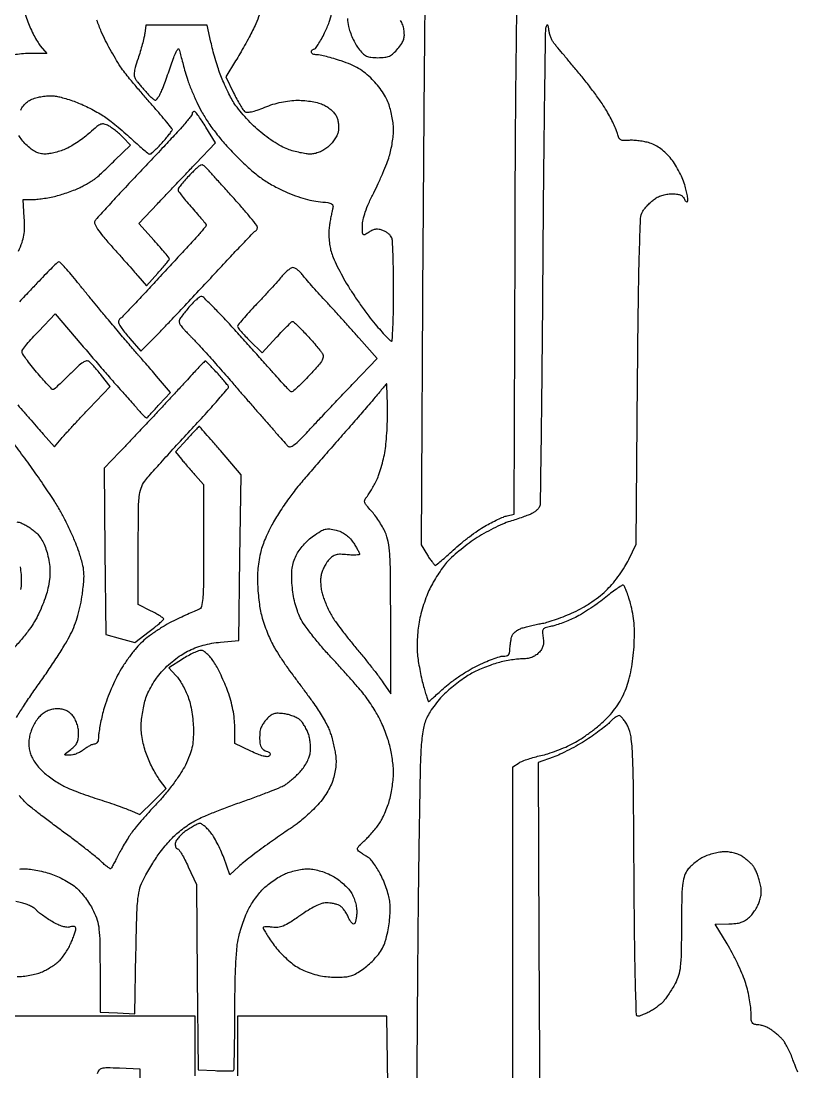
# Model space of a CAD drawing. Extents: x 4.4 to 43.5, y 2.7 to 80.
# Drawn here: x 19.51 to 42.69, y 31.5 to 62.85 of the extents above; entities that cross this region are included whole.
import ezdxf

# ---------------------------------------------------------------- set-up
doc = ezdxf.new("R2010")
doc.units = 0
doc.header["$MEASUREMENT"] = 0

msp = doc.modelspace()

# ---------------------------------------------------------------- linework, layer by layer
for points in [[(31.556373, 63.416009, 0.0005), (31.52588, 59.98232, 0.000416), (31.500163, 56.333636), (31.443574, 47.229172), (31.633487, 46.921886, 0.00995), (31.709541, 46.804133, 0.014958), (31.780903, 46.704865, 0.009743), (31.843338, 46.626491, 0.223258), (31.868643, 46.6146, 0.17505), (31.898533, 46.625395, 0.002536), (32.045363, 46.748629, 0.00662), (32.214552, 46.895992, 0.004276), (32.406711, 47.070869, -0.014479), (32.628187, 47.264315, -0.010321), (32.886686, 47.468418, -0.010433), (33.141494, 47.652971, -0.021816), (33.348618, 47.783506, -0.01015), (33.536065, 47.885527, -0.010083), (33.72791, 47.98009, -0.009978), (33.898842, 48.055982, -0.038277), (34.0092, 48.092721), (34.2207, 48.145569), (34.246816, 56.199634, -0.000804), (34.262933, 59.522763, -0.001628), (34.288335, 62.13779, -0.000491), (34.318478, 64.298084, -0.060224)], [(19.641188, 63.051525, 0.020942), (19.713735, 62.829747, 0.017027), (19.797082, 62.628175, 0.014459), (19.898328, 62.42125, 0.014701), (20.001579, 62.238107, 0.039208), (20.088796, 62.11623), (20.283448, 61.8849), (19.764974, 61.881689, 0.021332), (19.52568, 61.86999, 0.024178), (19.298159, 61.837961, 0.026072)], [(26.626536, 63.049842, -0.007621), (26.514633, 62.771291, -0.016994), (26.419182, 62.563834, -0.007531), (26.31653, 62.366788, -0.003883), (26.182471, 62.123188, -0.003858), (26.040668, 61.874703, -0.005828), (25.913019, 61.660758), (25.620253, 61.182815), (25.853107, 60.707266, 0.0089), (25.949318, 60.519323, 0.011001), (26.045849, 60.347931, 0.009474), (26.132323, 60.20811, 0.076459), (26.182263, 60.151793, 0.187314), (26.252509, 60.128328, 0.040139), (26.382335, 60.145061, 0.031394), (26.557334, 60.193717, 0.014019), (26.781033, 60.278426, -0.022174), (27.028286, 60.367474, -0.02323), (27.278674, 60.432716, -0.023902), (27.526751, 60.472916, -0.027182), (27.76708, 60.486992, -0.023603), (27.979478, 60.477844, -0.021439), (28.197069, 60.448708, -0.022371), (28.394939, 60.404311, -0.04491), (28.544928, 60.348673, -0.043728), (28.66449, 60.278238, -0.03456), (28.780419, 60.182779, -0.035625), (28.876189, 60.078234, -0.069537), (28.933374, 59.98098, -0.046558), (28.96534, 59.877514, -0.030824), (28.983317, 59.75438, -0.031004), (28.985942, 59.631452, -0.051362), (28.971142, 59.528857, -0.062725), (28.931745, 59.427638, -0.02944), (28.857555, 59.308068, -0.028607), (28.763925, 59.190226, -0.035689), (28.663675, 59.092851, -0.03996), (28.542739, 59.006581, -0.038232), (28.407864, 58.939198, -0.039871), (28.27097, 58.895769, -0.056545), (28.144159, 58.881182, -0.038367), (28.012835, 58.891068, -0.015152), (27.834542, 58.923905, -0.014891), (27.643235, 58.971171, -0.018046), (27.467128, 59.027211, -0.040978), (27.271481, 59.116013, -0.018807), (27.031877, 59.26147, -0.01809), (26.783181, 59.438786, -0.019997), (26.556414, 59.628071, -0.01627), (26.348307, 59.829093, -0.013203), (26.13824, 60.057418, -0.013413), (25.955698, 60.278344, -0.03342), (25.837976, 60.451565, -0.014586), (25.742992, 60.625053, -0.007883), (25.63576, 60.843689, -0.007845), (25.533477, 61.06997, -0.012251), (25.453314, 61.268173, -0.012597), (25.381017, 61.476088, -0.006962), (25.302697, 61.733346, -0.006938), (25.230529, 61.996434, -0.01108), (25.177005, 62.2233), (25.069062, 62.7309), (24.152993, 62.7309), (23.236924, 62.7309), (23.203265, 62.47956, -0.024839), (23.179317, 62.350015, -0.007512), (23.13031, 62.156053, -0.007506), (23.068741, 61.939924, -0.008101), (23.002173, 61.731203, 0.010717), (22.919137, 61.466063, 0.046182), (22.887998, 61.303952, 0.081485), (22.895457, 61.189593, 0.104536), (22.939889, 61.094243, 0.0108), (22.994531, 61.0247, 0.003782), (23.075958, 60.927067, 0.003753), (23.167181, 60.820982, 0.00438), (23.255447, 60.72165, 0.012131), (23.340066, 60.632531, 0.01692), (23.420261, 60.557341, 0.013347), (23.489444, 60.499931, 0.168049), (23.521048, 60.489, 0.217503), (23.548559, 60.501562, 0.024055), (23.592391, 60.557341, 0.025829), (23.640191, 60.63253, 0.018094), (23.686412, 60.72165, 0.018016), (23.741203, 60.849021, 0.004557), (23.820849, 61.059918, 0.004643), (23.907472, 61.302713, 0.004676), (23.98936, 61.5465, -0.01175), (24.066278, 61.76519, -0.025838), (24.137459, 61.927464, -0.045786), (24.193082, 62.016871, -0.607382), (24.222817, 62.0118, -0.009926), (24.246194, 61.93357, -0.001206), (24.2937, 61.760644, -0.001431), (24.349071, 61.55485, -0.001179), (24.406996, 61.335, 0.023169), (24.486592, 61.079126, 0.011291), (24.610457, 60.760249, 0.011174), (24.754509, 60.433675, 0.01586), (24.898122, 60.1506, 0.023049), (25.09082, 59.834391, 0.017079), (25.331204, 59.502993, 0.016009), (25.611924, 59.165428, 0.013988), (25.926225, 58.830546, 0.012315), (26.28665, 58.484888, 0.022977), (26.597522, 58.226261, 0.025955), (26.903196, 58.018896, 0.022137), (27.24508, 57.832166, 0.016722), (27.547487, 57.69632, 0.019264), (27.844509, 57.58782, 0.020783), (28.123876, 57.510457, 0.031447), (28.372624, 57.468854, -0.007824), (28.665458, 57.433991, -0.087554), (28.776836, 57.398461, -0.249623), (28.816826, 57.339766, -0.101631), (28.807498, 57.240534, 0.020502), (28.783386, 57.14815, 0.006593), (28.755084, 57.009327, 0.006563), (28.727627, 56.85386, 0.007305), (28.705304, 56.70317, 0.032551), (28.69424, 56.539229, 0.019114), (28.701302, 56.342705, 0.01907), (28.72349, 56.14593, 0.030654), (28.758952, 55.980929, 0.034828), (28.824202, 55.797998, 0.010824), (28.946969, 55.533041, 0.010764), (29.09739, 55.242031, 0.011661), (29.256402, 54.965542, 0.010762), (29.438747, 54.679023, 0.007077), (29.660261, 54.356928, 0.007121), (29.884854, 54.049436, 0.013614), (30.0753, 53.810187, 0.006461), (30.241996, 53.617208, 0.009728), (30.392682, 53.453773, 0.005062), (30.523019, 53.320541, 0.17977), (30.56175, 53.302754, 0.421343), (30.587494, 53.325459, 0.001833), (30.606562, 53.732261, 0.006757), (30.620641, 54.206869, 0.004036), (30.6252, 54.771581, 0.0034), (30.621291, 55.346372, 0.004937), (30.609385, 55.85351, 0.002586), (30.59287, 56.282041, 0.080855), (30.571362, 56.385461, 0.08708), (30.535651, 56.445019, 0.040769), (30.471245, 56.508156, 0.038764), (30.391003, 56.565016, 0.043943), (30.306143, 56.606128, 0.047005), (30.195405, 56.636702, 0.074667), (30.097284, 56.639291, 0.072564), (30.000764, 56.612833, 0.041929), (29.894681, 56.555397, -0.017574), (29.764964, 56.476776, -0.328746), (29.720288, 56.482411, -0.197694), (29.697726, 56.53297, -0.007343), (29.6946, 56.745838, -0.05744), (29.715226, 56.924793, -0.025356), (29.781171, 57.153942, -0.021643), (29.886651, 57.42255, -0.013816), (30.031129, 57.725423, 0.009603), (30.169414, 58.009138, 0.007853), (30.306629, 58.317545, 0.007947), (30.423908, 58.605295, 0.020616), (30.496429, 58.81709, 0.018356), (30.545756, 59.008701, 0.01311), (30.587373, 59.226227, 0.013264), (30.616133, 59.435934, 0.027448), (30.6252, 59.600984, 0.029541), (30.615581, 59.763652, 0.015275), (30.585394, 59.965191, 0.015132), (30.541607, 60.171141, 0.022165), (30.489689, 60.348961, 0.038957), (30.410236, 60.533649, 0.0241), (30.290252, 60.737335, 0.023433), (30.14533, 60.937195, 0.027796), (29.989866, 61.110976, 0.027969), (29.788369, 61.291109, 0.034552), (29.581186, 61.434215, 0.032842), (29.347666, 61.552758, 0.021725), (29.0661, 61.658945, 0.008074), (28.839633, 61.729258, 0.009353), (28.621806, 61.788651, 0.008524), (28.436056, 61.832229, 0.053398), (28.339223, 61.8426, -0.048558), (28.275151, 61.848837, -0.068558), (28.220981, 61.867451, -0.088742), (28.184495, 61.894896, -0.189436), (28.1718, 61.9272, -0.091504), (28.17776, 61.959497, -0.095852), (28.194823, 61.986949, -0.099502), (28.220274, 62.005319, -0.107121), (28.250178, 62.0118, 0.239254), (28.291426, 62.032736, 0.013385), (28.375701, 62.154695, 0.01823), (28.470212, 62.311846, 0.012133), (28.567428, 62.49825, 0.024769), (28.704115, 62.815395, 0.052244), (28.771116, 63.074527, 0.032579)], [(19.504129, 60.189021, -0.046489), (19.583336, 60.322371, -0.063884), (19.67895, 60.423681, -0.061), (19.800597, 60.500775, -0.037999), (19.958399, 60.561447, -0.031774), (20.10315, 60.594969, -0.021662), (20.270906, 60.61532, -0.021884), (20.435095, 60.620846, -0.040476), (20.567919, 60.608723, -0.023622), (20.70698, 60.577748, -0.009459), (20.894149, 60.522846, -0.009336), (21.093999, 60.455971, -0.011637), (21.2769, 60.386111, -0.016406), (21.463484, 60.302577, -0.010453), (21.675049, 60.193868, -0.0105), (21.878294, 60.078425, -0.019155), (22.0383, 59.974538, -0.014219), (22.200213, 59.85333, -0.005869), (22.412684, 59.680535, -0.005801), (22.636365, 59.489781, -0.007427), (22.8376, 59.308759, 0.005855), (23.018427, 59.145064, 0.00882), (23.18015, 59.007078, 0.004396), (23.319284, 58.894581, 0.169377), (23.356506, 58.8816, 0.181031), (23.391297, 58.894624, 0.008257), (23.487343, 58.981077, 0.012883), (23.599021, 59.09049, 0.008791), (23.720456, 59.220244, 0.007118), (23.837684, 59.353774, 0.01046), (23.936529, 59.474685, 0.006121), (24.015566, 59.578189, 0.161358), (24.0264, 59.610886, 0.171098), (24.014093, 59.645799, 0.002021), (23.85865, 59.837287, 0.005819), (23.674221, 60.057341, 0.003735), (23.455337, 60.308593, -0.002924), (23.216571, 60.581772, -0.002599), (22.971382, 60.868634, -0.002609), (22.753466, 61.129031, -0.008021), (22.609748, 61.308378, -0.020497), (22.483446, 61.485846, -0.008621), (22.327741, 61.734037, -0.008512), (22.170174, 62.005423, -0.010968), (22.035228, 62.260214, -0.016888), (21.908062, 62.536496, -0.009898), (21.773743, 62.874953, -0.009893)], [(29.24682, 62.922076, 0.039628), (29.280181, 62.690296, 0.030561), (29.328297, 62.525, 0.020125), (29.402629, 62.34136, 0.020268), (29.489739, 62.167893, 0.036438), (29.576803, 62.034646, 0.030771), (29.70521, 61.886194, 0.087978), (29.815835, 61.80711, 0.084527), (29.949505, 61.769181, 0.026965), (30.156685, 61.758, 0.028176), (30.361231, 61.769536, 0.07838), (30.499554, 61.807686, 0.080608), (30.617206, 61.885852, 0.03101), (30.752976, 62.02827, 0.027738), (30.867289, 62.180515, 0.071096), (30.926664, 62.304495, 0.077658), (30.946108, 62.433436, 0.038118), (30.932553, 62.59932, 0.048242), (30.897802, 62.733099, 0.037575), (30.835727, 62.870015, 0.037791)], [(19.438886, 55.991056, 0.021671), (19.543477, 56.247636, 0.04299), (19.599444, 56.45989, 0.040965), (19.619772, 56.685142, 0.017928), (19.61145, 56.985106), (19.576881, 57.528), (19.876991, 57.529004, 0.026658), (20.021719, 57.537212, 0.01151), (20.213199, 57.562824, 0.011351), (20.416179, 57.599486, 0.014758), (20.6001, 57.642726, 0.013341), (20.783125, 57.696765, 0.009739), (20.98349, 57.766125, 0.009853), (21.170944, 57.839358, 0.021327), (21.311258, 57.904524, 0.007294), (21.430986, 57.968698, 0.006671), (21.552443, 58.038232, 0.006685), (21.659235, 58.103219, 0.021567), (21.727665, 58.150353, 0.023017), (21.802316, 58.212257, 0.003051), (21.953238, 58.351297, 0.003531), (22.130123, 58.518616, 0.002957), (22.31548, 58.698562), (22.775045, 59.150024), (22.550348, 59.384558, 0.018658), (22.449392, 59.482353, 0.014099), (22.331721, 59.582273, 0.014308), (22.215712, 59.66995, 0.031805), (22.121619, 59.728285, 0.063506), (21.994613, 59.776753, 0.150158), (21.894562, 59.770705, 0.083078), (21.779241, 59.704026, 0.011175), (21.566535, 59.520324, -0.0204), (21.406596, 59.387264, -0.014141), (21.215794, 59.249648, -0.014286), (21.024695, 59.1277, -0.028302), (20.865491, 59.044242, -0.025386), (20.710748, 58.983244, -0.019036), (20.535058, 58.931455, -0.019361), (20.365553, 58.895348, -0.041173), (20.23209, 58.883458, -0.053734), (20.081982, 58.898642, -0.064046), (19.947746, 58.945537, -0.054201), (19.813324, 59.032134, -0.026206), (19.66104, 59.16924, -0.028159), (19.538246, 59.306703, -0.041079), (19.447839, 59.44153, -0.047978)], [(19.4157, 51.399406, 0.000768), (19.602118, 51.183951, 0.000537), (19.812908, 50.941608, 0.000541), (20.015435, 50.709776, 0.001127), (20.173899, 50.5296), (20.509098, 50.150202), (20.712357, 50.391651, -0.009491), (20.828979, 50.524963, -0.001939), (21.040579, 50.755973, -0.002042), (21.288691, 51.022551, -0.001916), (21.544279, 51.292839), (22.172941, 51.952578), (21.918467, 52.273877, 0.006735), (21.812647, 52.403849, 0.00709), (21.705128, 52.528694, 0.006825), (21.609454, 52.633728, 0.031415), (21.549554, 52.690153, 0.22135), (21.468998, 52.711328, 0.098615), (21.364514, 52.670174, 0.045515), (21.215711, 52.554021, 0.009474), (20.978197, 52.322464, -0.005418), (20.799247, 52.145149, -0.008287), (20.639923, 51.995708, -0.003748), (20.502181, 51.872605, -0.182443), (20.468255, 51.8598, -0.201827), (20.435196, 51.873711, -0.003811), (20.302638, 52.011357, -0.008644), (20.149975, 52.177996, -0.005599), (19.978915, 52.375739, -0.008909), (19.811936, 52.58048, -0.012657), (19.671471, 52.768735, -0.008709), (19.562099, 52.929189, -0.15253), (19.544994, 52.989089, -0.156712), (19.565654, 53.048345, -0.008147), (19.691444, 53.209536, -0.012256), (19.851211, 53.39789, -0.008544), (20.040184, 53.602758), (20.532979, 54.119016), (21.32794, 53.184679, 0.001091), (21.657809, 52.798684, 0.001069), (21.991575, 52.411528, 0.001051), (22.285836, 52.073109, 0.00405), (22.470798, 51.864721, -0.001583), (22.619812, 51.698495, -0.001252), (22.779938, 51.517822, -0.001265), (22.927701, 51.349399, -0.003152), (23.034651, 51.2253, 0.014083), (23.119509, 51.131081, 0.024743), (23.195496, 51.058861, 0.023563), (23.25689, 51.010878, 0.425912), (23.278953, 51.015099, -0.038043), (23.301236, 51.044257, -0.001336), (23.396129, 51.150021, -0.002476), (23.509266, 51.274203, -0.001729), (23.638043, 51.413184), (23.968786, 51.76767), (23.55439, 52.257885, 0.001056), (23.389097, 52.452586, 0.00133), (23.235193, 52.632127, 0.001057), (23.105355, 52.782137, 0.010605), (23.049678, 52.843512, -0.011025), (22.995139, 52.903734, -0.001258), (22.875463, 53.042588, -0.00152), (22.733991, 53.208586, -0.001237), (22.583431, 53.387235, 0.000334), (22.420729, 53.581, 0.000256), (22.242584, 53.792648, 0.000258), (22.075614, 53.990607, 0.000612), (21.951004, 54.137823, -0.003321), (21.819551, 54.294842, -0.001044), (21.624932, 54.531478, -0.001043), (21.40885, 54.796457, -0.001156), (21.201156, 55.05345, 0.005775), (21.007555, 55.288529, 0.008926), (20.834388, 55.486628, 0.00398), (20.683875, 55.650098, 0.207577), (20.645378, 55.6668, 0.189699), (20.605783, 55.651217, 0.003739), (20.444841, 55.499054, 0.008385), (20.258994, 55.314609, 0.005461), (20.050357, 55.09575, -0.001875), (19.796203, 54.825288, -0.000888), (19.466623, 54.478421, -0.00088)], [(19.380012, 42.079585, -0.005829), (19.587167, 42.406807, -0.005992), (19.834633, 42.77799, -0.005857), (20.092786, 43.146, 0.007501), (20.356503, 43.524584, 0.006586), (20.620662, 43.927549, 0.006633), (20.84948, 44.297581, 0.019693), (20.992798, 44.559192, 0.02369), (21.111646, 44.829363, 0.020713), (21.210402, 45.121843, 0.019963), (21.287895, 45.432725, 0.018278), (21.343011, 45.758059, 0.011366), (21.386802, 46.159943, 0.041434), (21.387567, 46.416311, 0.044641), (21.346043, 46.659579, 0.014729), (21.243035, 47.007641, 0.018149), (21.14431, 47.275198, 0.008953), (21.000587, 47.607981, 0.008872), (20.838916, 47.948443, 0.012802), (20.683027, 48.243054, 0.016612), (20.482098, 48.574109, 0.005455), (20.165077, 49.047963, 0.005427), (19.80157, 49.566514, 0.006115), (19.440839, 50.056632, -0.000024), (19.082505, 50.531272, -0.000025), (18.726192, 51.003332, -0.000024), (18.416408, 51.413832, -0.000103)], [(19.388662, 47.91397, -0.043205), (19.517403, 47.877662, -0.037127), (19.624516, 47.827829, -0.018668), (19.751967, 47.750213, -0.018428), (19.878404, 47.659721, -0.025952), (19.983536, 47.569369, -0.052119), (20.088415, 47.446065, -0.036409), (20.180434, 47.288255, -0.032934), (20.257163, 47.101201, -0.025821), (20.31605, 46.889902, -0.020485), (20.361921, 46.636666, -0.034559), (20.376826, 46.421462, -0.033351), (20.362117, 46.201013, -0.017598), (20.316104, 45.930509, -0.028803), (20.255453, 45.703677, -0.015588), (20.156339, 45.432183, -0.015481), (20.03786, 45.161193, -0.023535), (19.916895, 44.934509, -0.028015), (19.759574, 44.701198, -0.011697), (19.523085, 44.404332, -0.01153), (19.254531, 44.097598, -0.014656)], [(19.511846, 45.896357, 0.041129), (19.531377, 46.09885, 0.024174), (19.523004, 46.342154, 0.022237), (19.493891, 46.569784, 0.046757)], [(34.173393, 29.320294, 0.000591), (34.177469, 32.4633), (34.1784, 40.604099), (34.36875, 40.724538, -0.046555), (34.472249, 40.777254, -0.014236), (34.637405, 40.837462, -0.014115), (34.827127, 40.894674, -0.014991), (35.016021, 40.939834, 0.026061), (35.227899, 40.995474, 0.012944), (35.49029, 41.08676, 0.012811), (35.75802, 41.195658, 0.018345), (35.988921, 41.306802, 0.02381), (36.217727, 41.44176, 0.013772), (36.479978, 41.624298, 0.013744), (36.73356, 41.822364, 0.02239), (36.936039, 42.005528, 0.022444), (37.140688, 42.227065, 0.027914), (37.309268, 42.451093, 0.028943), (37.446917, 42.685261, 0.027711), (37.558829, 42.937122, 0.026166), (37.642785, 43.198848, 0.017716), (37.711972, 43.504424, 0.016621), (37.76376, 43.838054, 0.01515), (37.795217, 44.184858, 0.012522), (37.808727, 44.569422, 0.022522), (37.797695, 44.884818, 0.025066), (37.759894, 45.173677, 0.02103), (37.691783, 45.475008, 0.012182), (37.629469, 45.684809, 0.019063), (37.564694, 45.861604, 0.013842), (37.503654, 45.999396, 0.28921), (37.46721, 46.0224, 0.147875), (37.418913, 46.007797, 0.006412), (37.271423, 45.906879, 0.010446), (37.098525, 45.779811, 0.007213), (36.907988, 45.629136, -0.015419), (36.692049, 45.46406, -0.011164), (36.442024, 45.293182, -0.011296), (36.197029, 45.141417, -0.02403), (35.999733, 45.037706, -0.012303), (35.817181, 44.958079, -0.010397), (35.620456, 44.8827, -0.01053), (35.438151, 44.821463, -0.028584), (35.305994, 44.788301, 0.026243), (35.149384, 44.749781, 0.172202), (35.085278, 44.702577, 0.166379), (35.064093, 44.624603, 0.024112), (35.082868, 44.458655, -0.037485), (35.095245, 44.315, -0.073943), (35.079681, 44.201781, -0.078448), (35.032772, 44.102347, -0.04704), (34.949324, 44.001524, -0.057423), (34.850733, 43.923306, -0.053496), (34.734624, 43.867352, -0.0492), (34.600318, 43.833936, -0.0364), (34.447555, 43.8228, 0.029018), (34.293232, 43.813836, 0.013081), (34.092402, 43.785084, 0.012901), (33.881328, 43.743579, 0.01718), (33.69216, 43.694406, 0.015972), (33.501821, 43.6312, 0.010494), (33.286819, 43.54693, 0.010562), (33.080775, 43.455988, 0.019949), (32.919407, 43.372659, 0.021728), (32.761389, 43.273587, 0.01008), (32.564728, 43.132109, 0.009964), (32.36381, 42.974978, 0.013681), (32.19, 42.825282, 0.027175), (32.027465, 42.660358, 0.018583), (31.860706, 42.456906, 0.018771), (31.714228, 42.248176, 0.035613), (31.615262, 42.068378, 0.066134), (31.504758, 41.711026, 0.027441), (31.447669, 41.207772, 0.010078), (31.413639, 40.311166, 0.000807), (31.375353, 37.9431, 0.00115), (31.353873, 36.19012, 0.00057), (31.334274, 33.965975, 0.000566), (31.319193, 31.659791, 0.00083), (31.311588, 29.63115, -0.000555)], [(19.47395, 37.553579, -0.028869), (19.626596, 37.5624, -0.035364), (19.791843, 37.550698, -0.015172), (20.009911, 37.512875, -0.014924), (20.240719, 37.458364, -0.019056), (20.449513, 37.393804, -0.027028), (20.653705, 37.309385, -0.019774), (20.870693, 37.194866, -0.020084), (21.068122, 37.06962, -0.041097), (21.209717, 36.953319, -0.028827), (21.330869, 36.821532, -0.016072), (21.463478, 36.64839, -0.015991), (21.586767, 36.464047, -0.024903), (21.679667, 36.297065, -0.041373), (21.783568, 36.03327, -0.045345), (21.838695, 35.763923, -0.024079), (21.86332, 35.374234, -0.00374), (21.8691, 34.6014), (21.8691, 33.2901), (22.39053, 33.265103), (22.91196, 33.240106), (22.94079, 35.041703, -0.002583), (22.962409, 36.062908, -0.015791), (22.992934, 36.589414, -0.031122), (23.044103, 36.924091, -0.05892), (23.132814, 37.1817, -0.013088), (23.213401, 37.338199, -0.006629), (23.322577, 37.53113, -0.006579), (23.440624, 37.72745, -0.009749), (23.54965, 37.896048, -0.01492), (23.668033, 38.060697, -0.009536), (23.814816, 38.245109, -0.009581), (23.965715, 38.420491, -0.017597), (24.096165, 38.556414, -0.025), (24.236404, 38.679603, -0.014155), (24.41749, 38.815125, -0.014106), (24.608232, 38.941721, -0.022483), (24.778769, 39.037737, -0.018625), (24.993353, 39.1363, -0.004613), (25.352232, 39.281352, -0.004712), (25.766448, 39.43985, -0.004708), (26.1837, 39.590561, 0.004463), (26.586597, 39.735864, 0.005592), (26.957487, 39.878115, 0.00455), (27.265784, 40.00359, 0.042929), (27.392267, 40.069667, 0.026275), (27.483759, 40.134952, 0.010559), (27.60196, 40.233188, 0.010415), (27.725101, 40.344586, 0.012969), (27.834576, 40.453348, 0.036541), (27.933744, 40.573582, 0.026962), (28.02582, 40.719562, 0.027479), (28.098145, 40.867821, 0.053418), (28.13604, 40.993807, 0.041424), (28.149257, 41.122117, 0.024026), (28.144885, 41.277126, 0.023893), (28.12543, 41.433189, 0.036762), (28.092396, 41.565156, 0.029638), (28.04389, 41.687295, 0.023326), (27.977641, 41.813334, 0.02387), (27.90478, 41.924954, 0.052345), (27.836782, 42.00084, 0.063721), (27.752852, 42.059286, 0.027848), (27.62905, 42.115368, 0.027004), (27.489188, 42.161045, 0.03246), (27.353516, 42.188092, 0.028707), (27.178136, 42.201178, 0.079419), (27.055953, 42.183781, 0.08842), (26.952934, 42.130631, 0.041628), (26.841549, 42.02976, 0.032571), (26.768387, 41.940493, 0.028773), (26.704083, 41.838814, 0.029883), (26.656864, 41.740218, 0.073437), (26.637794, 41.662388, 0.014158), (26.632762, 41.585505, 0.007694), (26.630712, 41.490848, 0.007659), (26.631585, 41.394424, 0.012025), (26.635596, 41.311651, 0.08049), (26.653792, 41.235007, 0.069269), (26.695848, 41.163566, 0.069116), (26.755924, 41.10619, 0.079435), (26.826716, 41.070597, -0.038645), (26.899673, 41.041069, -0.129402), (26.938167, 41.007361, -0.219982), (26.944181, 40.970361, -0.12908), (26.92112, 40.93088, -0.215707), (26.857702, 40.906974, -0.045951), (26.738346, 40.925776, -0.034149), (26.574893, 40.979282, -0.014314), (26.362704, 41.072327), (25.8876, 41.297088), (25.8876, 41.794695, 0.027033), (25.874318, 42.040181, 0.020299), (25.834227, 42.307801, 0.019612), (25.770392, 42.582271, 0.020118), (25.685699, 42.848535, 0.013502), (25.592135, 43.086095, 0.010411), (25.477806, 43.340049, 0.010552), (25.36096, 43.572984, 0.024644), (25.261498, 43.740683, 0.028938), (25.165272, 43.869263, 0.034593), (25.060015, 43.977925, 0.037052), (24.960751, 44.05466, 0.14705), (24.887763, 44.0766, 0.09162), (24.804728, 44.061256, 0.016953), (24.660896, 44.000553, 0.017678), (24.4955, 43.916824, 0.015302), (24.328107, 43.817715), (23.919888, 43.55883), (24.131249, 43.331265, -0.039614), (24.223153, 43.215097, -0.017897), (24.325436, 43.049881, -0.017589), (24.421502, 42.866864, -0.022971), (24.495509, 42.69292, -0.031699), (24.555897, 42.492713, -0.01686), (24.606297, 42.238684, -0.016509), (24.641277, 41.969297, -0.021254), (24.654654, 41.72002, -0.018938), (24.646351, 41.409833, -0.03922), (24.611831, 41.170132, -0.039428), (24.540446, 40.939564, -0.019344), (24.415676, 40.658468, -0.030849), (24.282485, 40.42482, -0.013213), (24.077665, 40.129386, -0.013015), (23.842153, 39.825092, -0.01673), (23.609355, 39.558668, 0.004629), (23.378563, 39.307095, 0.004433), (23.149095, 39.047679, 0.004395), (22.950672, 38.815217, 0.015883), (22.830435, 38.6622, 0.014758), (22.733219, 38.521533, 0.007738), (22.620255, 38.341249, 0.00769), (22.510083, 38.152734, 0.011701), (22.420808, 37.9854, -0.002875), (22.344913, 37.836894, -0.004083), (22.275602, 37.705804, -0.002334), (22.215764, 37.596063, -0.058443), (22.195834, 37.568183, -0.364333), (22.171002, 37.564819, -0.015463), (22.092014, 37.618285, -0.020355), (21.9963, 37.693599, -0.012307), (21.888983, 37.790025, 0.018781), (21.732037, 37.927413, 0.004088), (21.450809, 38.151737, 0.004255), (21.120879, 38.406018, 0.004065), (20.781647, 38.658583, -0.002801), (20.44388, 38.908733, -0.003048), (20.118355, 39.155765, -0.002862), (19.842089, 39.370609, -0.014959), (19.694294, 39.494241, -0.030766), (19.584219, 39.6049, -0.016812), (19.46268, 39.752876, -0.016699)], [(42.679751, 31.49335, -0.00308), (42.588567, 31.72307, -0.006096), (42.519574, 31.906636, 0.016971), (42.45449, 32.068993, 0.015474), (42.376654, 32.231726, 0.0157), (42.298039, 32.372773, 0.047445), (42.232881, 32.461263, 0.021304), (42.162616, 32.533419, 0.011144), (42.069467, 32.617417, 0.011064), (41.969946, 32.69945, 0.016634), (41.879326, 32.766077, 0.036654), (41.785118, 32.820951, 0.027899), (41.674998, 32.867299, 0.028541), (41.566288, 32.899211, 0.057178), (41.477476, 32.9094, -0.074909), (41.372667, 32.925191, -0.204273), (41.31658, 32.972632, -0.10383), (41.290555, 33.070938, -0.01297), (41.2848, 33.292769, 0.03335), (41.272516, 33.47673, 0.014597), (41.232941, 33.718059, 0.014371), (41.175864, 33.972731, 0.018641), (41.108258, 34.202219, 0.020502), (41.015165, 34.446006, 0.010146), (40.878229, 34.747722, 0.010051), (40.723318, 35.055385, 0.01449), (40.573092, 35.3205), (40.214468, 35.9127), (40.622491, 35.918874, 0.024791), (40.828767, 35.93224, 0.050825), (40.986841, 35.966898, 0.059622), (41.117866, 36.028023, 0.049686), (41.239801, 36.121665, 0.039187), (41.326652, 36.217113, 0.023696), (41.414577, 36.342232, 0.023662), (41.490562, 36.475605, 0.03796), (41.540888, 36.596434, 0.03611), (41.577799, 36.743075, 0.043176), (41.59033, 36.884938, 0.041015), (41.578456, 37.032707, 0.027965), (41.541971, 37.197343, 0.017121), (41.499575, 37.330503, 0.015941), (41.447242, 37.463708, 0.016157), (41.39315, 37.579042, 0.050726), (41.346877, 37.650882, 0.031285), (41.292284, 37.711139, 0.013054), (41.211716, 37.785597, 0.012856), (41.12106, 37.861059, 0.016257), (41.033326, 37.925832, 0.055962), (40.930037, 37.981144, 0.028824), (40.790731, 38.027651, 0.028242), (40.640178, 38.059443, 0.037929), (40.501206, 38.07, 0.040019), (40.354258, 38.05822, 0.022367), (40.178506, 38.021729, 0.022192), (40.003024, 37.968632, 0.033399), (39.856153, 37.905673, 0.032428), (39.721174, 37.82539, 0.023597), (39.581932, 37.719845, 0.023991), (39.4589, 37.606656, 0.047262), (39.374955, 37.503823, 0.080083), (39.289319, 37.317265, 0.042562), (39.242333, 37.066798, 0.020861), (39.218725, 36.664749, 0.003266), (39.210461, 35.8704, -0.00326), (39.201866, 35.043141, -0.023101), (39.176548, 34.64246, -0.04697), (39.122117, 34.378244, -0.050807), (39.020149, 34.1361, -0.011072), (38.937996, 33.993357, -0.00904), (38.844015, 33.844271, -0.009155), (38.752505, 33.71018, -0.023567), (38.680203, 33.617839, -0.035575), (38.601883, 33.53907, -0.017763), (38.492664, 33.450455, -0.017539), (38.372549, 33.36632, -0.02468), (38.259484, 33.300589, -0.012026), (38.151477, 33.247989, -0.014125), (38.04665, 33.203558, -0.013084), (37.956604, 33.171047, -0.080251), (37.908028, 33.1632, -0.405571), (37.866229, 33.20378, -0.000803), (37.837843, 34.217689, -0.003782), (37.813663, 35.50241, -0.001363), (37.798077, 37.32975, 0.000732), (37.77932, 39.910647, 0.008287), (37.753458, 40.9324, 0.019756), (37.707323, 41.498011, 0.089114), (37.610181, 41.81355, 0.022753), (37.540312, 41.93504, 0.030658), (37.465732, 42.037608, 0.031351), (37.39625, 42.111792, 0.191136), (37.348343, 42.1308, 0.121182), (37.29992, 42.118889, 0.032458), (37.231705, 42.077322, 0.030909), (37.157968, 42.018427, 0.027614), (37.089062, 41.948747, -0.040284), (36.992794, 41.856206, -0.009013), (36.813708, 41.715163, -0.009296), (36.600343, 41.559433, -0.008869), (36.378, 41.409215, -0.014156), (36.134936, 41.260819, -0.010549), (35.858981, 41.110525, -0.010683), (35.592615, 40.979796, -0.023718), (35.383326, 40.894389), (34.938553, 40.737042), (34.960326, 35.413119), (34.9821, 30.089195)], [(19.397267, 34.349458, 0.027063), (19.575048, 34.358269, 0.018566), (19.775048, 34.386609, 0.018759), (19.966167, 34.428425, 0.035731), (20.115213, 34.478538, 0.022894), (20.250009, 34.542254, 0.01597), (20.396069, 34.625742, 0.016147), (20.531261, 34.714994, 0.031908), (20.631256, 34.795788, 0.038736), (20.720073, 34.891131, 0.018181), (20.820266, 35.026776, 0.017891), (20.915486, 35.177293, 0.023974), (20.990102, 35.3205, 0.010994), (21.050032, 35.45823, 0.012645), (21.100951, 35.592234, 0.011787), (21.138395, 35.707428, 0.068615), (21.148142, 35.770351, 0.132154), (21.137072, 35.814416, 0.186788), (21.106252, 35.839987, 0.117936), (21.053535, 35.844663, 0.040275), (20.978212, 35.827279, -0.10318), (20.882002, 35.81746, -0.046045), (20.75651, 35.842371, -0.037706), (20.608576, 35.898622, -0.022843), (20.442718, 35.985902, -0.012332), (20.295494, 36.077131, -0.012563), (20.153872, 36.174967, -0.012416), (20.035226, 36.266007, -0.049727), (19.970151, 36.330217, 0.077954), (19.906032, 36.386735, 0.02558), (19.796226, 36.448986, 0.024776), (19.665389, 36.506638, 0.025623), (19.530934, 36.550341, 0.024709), (19.359435, 36.587546, 0.050601)], [(24.7032, 31.3866), (24.7032, 32.2749), (24.7032, 33.1632), (20.9808, 33.1632), (17.2584, 33.1632), (17.248751, 32.97285, 0.008711), (17.243884, 32.826446, 0.000074), (17.226132, 31.69283, 0.000261), (17.206619, 30.39115, 0.000168)], [(21.796435, 31.453539, -0.095824), (21.84871, 31.560989, -0.170102), (21.929599, 31.615144, -0.067148), (22.080215, 31.633135, -0.006415), (22.450929, 31.622739), (23.0535, 31.5981), (23.064707, 30.879)]]:
    msp.add_lwpolyline(points, format="xyb")
for points in [[(35.258233, 62.576543, 0.015613), (35.241123, 62.678615, 0.112862), (35.220849, 62.723761, 0.454036), (35.198235, 62.725382, 0.100236), (35.173602, 62.6886, 0.094216), (35.151858, 62.582656, 0.000133), (35.122565, 60.532355, 0.001109), (35.09542, 58.232765, 0.000683), (35.073174, 55.526391, -0.000615), (35.051298, 52.820309, -0.000999), (35.025294, 50.521677, -0.000114), (34.997519, 48.47045, -0.088389), (34.97789, 48.368436, -0.081267), (34.946725, 48.315073, -0.035679), (34.890054, 48.255696, -0.034106), (34.819562, 48.199941, -0.038714), (34.744963, 48.15687, -0.020744), (34.643544, 48.113422, -0.005398), (34.477015, 48.052169, -0.005479), (34.285572, 47.986442, -0.005571), (34.0938, 47.925305, 0.029092), (33.875309, 47.844151, 0.013061), (33.598139, 47.71369, 0.012879), (33.311602, 47.56019, 0.017104), (33.059843, 47.405223, 0.014948), (32.821322, 47.236427, 0.012008), (32.574851, 47.041251, 0.012188), (32.355654, 46.849713, 0.030088), (32.207347, 46.696186, 0.021915), (32.082863, 46.537148, 0.011733), (31.94264, 46.330785, 0.011661), (31.809166, 46.113107, 0.017849), (31.7048, 45.917924, 0.023605), (31.613804, 45.707486, 0.01285), (31.521157, 45.441553, 0.012779), (31.440653, 45.165726, 0.019762), (31.386756, 44.92346, 0.020144), (31.352626, 44.679685, 0.013583), (31.332512, 44.399457, 0.013697), (31.327852, 44.126922, 0.026314), (31.341589, 43.908878, 0.01226), (31.37132, 43.697973, 0.007327), (31.416471, 43.448747, 0.007333), (31.468739, 43.201754, 0.012619), (31.520442, 42.99795, 0.004608), (31.569942, 42.827666, 0.007515), (31.615425, 42.684269, 0.002336), (31.65677, 42.562311, 0.320128), (31.668701, 42.5538, 0.181355), (31.68473, 42.559812, 0.001076), (31.805454, 42.665646, 0.004282), (31.942705, 42.788595, 0.00269), (32.101139, 42.934552, -0.025514), (32.300073, 43.101702, -0.013272), (32.56373, 43.290422, -0.013164), (32.845354, 43.470287, -0.019545), (33.101768, 43.611352, -0.012326), (33.343003, 43.724691, -0.014204), (33.578491, 43.820436, -0.013342), (33.781396, 43.89018, -0.076245), (33.893667, 43.9074, 0.051142), (33.990187, 43.917298, 0.139159), (34.050536, 43.948788, 0.145273), (34.083817, 44.006273, 0.057613), (34.094955, 44.09775, -0.020318), (34.098993, 44.184152, -0.011921), (34.110478, 44.287038, -0.011912), (34.126897, 44.389542, -0.019828), (34.146176, 44.474833, -0.09001), (34.184951, 44.556879, -0.060462), (34.255187, 44.633521, -0.054511), (34.350163, 44.698401, -0.046185), (34.462271, 44.745546, -0.012766), (34.5883, 44.78182, -0.006361), (34.749559, 44.821623, -0.00631), (34.917731, 44.858639, -0.009233), (35.0667, 44.886604, 0.032469), (35.236637, 44.926755, 0.010806), (35.479654, 45.006894, 0.010705), (35.745751, 45.107529, 0.011992), (35.9973, 45.21595, 0.022426), (36.269902, 45.356412, 0.019615), (36.541635, 45.526718, 0.019983), (36.792993, 45.71349, 0.026776), (37.004076, 45.903359, 0.024138), (37.178883, 46.096174, 0.015933), (37.361473, 46.333234, 0.016047), (37.52463, 46.575671, 0.029695), (37.638576, 46.7838), (37.8585, 47.2491), (37.9008, 52.1136, -0.001003), (37.926422, 54.507693, -0.004126), (37.956817, 55.957618, -0.002632), (37.991538, 56.96432, -0.120629), (38.048315, 57.161889, -0.037474), (38.104438, 57.244837, -0.017697), (38.18826, 57.34332, -0.017426), (38.283717, 57.440706, -0.023514), (38.376974, 57.521439, -0.049852), (38.490344, 57.59361, -0.038358), (38.626067, 57.649494, -0.03745), (38.77261, 57.685208, -0.041069), (38.918358, 57.6972, -0.027905), (39.06379, 57.689077, -0.061742), (39.171683, 57.663254, -0.086241), (39.245967, 57.6197, -0.126171), (39.28964, 57.558191, 0.040493), (39.313554, 57.508349, 0.078205), (39.341453, 57.474156, 0.132438), (39.368467, 57.460537, 0.252423), (39.391118, 57.467318, 0.228689), (39.404513, 57.505703, 0.012812), (39.386456, 57.634293, 0.017625), (39.354587, 57.791194, 0.01182), (39.307652, 57.968148, 0.032178), (39.234773, 58.16952, 0.020753), (39.126126, 58.39268, 0.020768), (38.999538, 58.605736, 0.032588), (38.871885, 58.776191, 0.027451), (38.716696, 58.938546, 0.036851), (38.558412, 59.066389, 0.040154), (38.395362, 59.160934, 0.045575), (38.225935, 59.223572, 0.022226), (38.07602, 59.256874, 0.016503), (37.908037, 59.280741, 0.016754), (37.747733, 59.292728, 0.035791), (37.623685, 59.288953, -0.032546), (37.48112, 59.283689, -0.134099), (37.399245, 59.308548, -0.146509), (37.345387, 59.370144, -0.041497), (37.3019, 59.491315, 0.034696), (37.261526, 59.608805, 0.009952), (37.182969, 59.784593, 0.009964), (37.086193, 59.979878, 0.010438), (36.983141, 60.168115, 0.021107), (36.843498, 60.388894, 0.007313), (36.624164, 60.695599, 0.00725), (36.37238, 61.026852, 0.008366), (36.122601, 61.335, -0.000335), (35.883276, 61.620744, -0.000427), (35.663048, 61.884502, -0.000331), (35.478712, 62.105955, -0.003595), (35.405077, 62.195843, -0.052188), (35.358858, 62.267185, -0.025616), (35.314743, 62.366143, -0.025094), (35.279024, 62.474669, -0.033242)], [(24.683435, 60.1506, 0.096133), (24.658537, 60.145768, 0.094365), (24.637069, 60.131962, 0.095301), (24.622332, 60.111366, 0.100363), (24.616637, 60.08715, -0.148178), (24.603551, 60.04833, -0.008002), (24.525835, 59.942933, -0.011922), (24.427039, 59.819557, -0.008372), (24.310281, 59.6853, -0.004307), (24.129494, 59.487764, -0.000674), (23.769038, 59.101708, -0.00075), (23.342752, 58.647747, -0.000654), (22.895194, 58.173804, 0.001822), (22.464649, 57.715739, 0.002696), (22.090755, 57.310674, 0.001212), (21.774604, 56.962748, 0.052848), (21.716377, 56.882815, 0.243737), (21.712481, 56.797845, 0.037819), (21.797044, 56.645931, 0.027745), (21.951606, 56.43791, 0.00938), (22.198616, 56.152411, -0.00093), (22.427779, 55.896415, -0.000869), (22.66122, 55.633744, -0.000865), (22.867699, 55.399783, -0.00297), (23.000588, 55.246856), (23.252197, 54.953813), (23.593529, 55.331456, 0.004918), (23.724585, 55.479353, 0.007406), (23.835614, 55.61105, 0.003474), (23.927124, 55.724515, 0.149293), (23.93833, 55.752955, 0.19205), (23.92926, 55.782221, 0.002532), (23.806406, 55.932579, 0.006835), (23.659439, 56.105724, 0.004382), (23.484355, 56.302855), (23.026909, 56.8089), (23.585768, 57.4011, -0.000441), (23.84178, 57.671907, -0.000252), (24.151445, 57.99856, -0.000251), (24.463333, 58.326896, -0.000417), (24.726696, 58.603407), (25.308766, 59.213513), (25.028518, 59.682057, 0.009521), (24.916425, 59.861611, 0.014421), (24.811547, 60.012965, 0.009051), (24.719666, 60.133103, 0.22882)], [(25.036652, 58.475447, 0.084671), (24.94906, 58.54614, 0.234357), (24.872117, 58.549967, 0.088897), (24.7725, 58.483551, 0.007351), (24.550202, 58.263609, 0.010489), (24.414373, 58.119274, 0.014736), (24.299809, 57.984521, 0.010929), (24.211429, 57.86905, 0.159651), (24.19575, 57.820898, 0.157123), (24.212062, 57.770588, 0.007495), (24.319223, 57.626729, 0.011672), (24.454957, 57.458385, 0.008084), (24.615873, 57.2742, -0.003987), (24.776991, 57.092806, -0.006147), (24.913109, 56.933156, -0.002351), (25.027191, 56.794651, -0.159761), (25.037989, 56.7666, -0.177343), (25.029673, 56.739756, -0.00574), (24.958952, 56.649183, -0.010393), (24.87084, 56.543547, -0.00696), (24.765916, 56.426281, -0.000141), (24.604578, 56.251038, -0.000022), (24.286462, 55.905729, -0.000025), (23.91139, 55.498671, -0.000021), (23.5188, 55.072681, -0.001793), (23.141306, 54.666043, -0.002799), (22.813051, 54.318893, -0.000787), (22.525359, 54.01898, -0.0969), (22.48245, 53.9889, 0.113127), (22.458355, 53.970828, 0.06368), (22.43838, 53.939991, 0.058531), (22.425284, 53.901842, 0.059902), (22.421525, 53.862, 0.134682), (22.438866, 53.804584, 0.01261), (22.521309, 53.680463, 0.015466), (22.62971, 53.535611, 0.011553), (22.757672, 53.3826), (23.091294, 53.0019), (23.669317, 53.5941, 0.003385), (23.964658, 53.900811, 0.001085), (24.399226, 54.360259, 0.001082), (24.880772, 54.873816, 0.00121), (25.34242, 55.3707, -0.00159), (25.76676, 55.826732, -0.002501), (26.134459, 56.215466, -0.000632), (26.457724, 56.552963, -0.097165), (26.50095, 56.5833, 0.098412), (26.525221, 56.600424, 0.062844), (26.545762, 56.628321, 0.059773), (26.55967, 56.662183, 0.067685), (26.5644, 56.696963, 0.168867), (26.545032, 56.752674, 0.003544), (26.359377, 56.98403, 0.007827), (26.133932, 57.252239, 0.005143), (25.86645, 57.554199, -0.000218), (25.589528, 57.860681, -0.00028), (25.334793, 58.143172, -0.000215), (25.121439, 58.380244, -0.002385)], [(27.62328, 55.4976, 0.142628), (27.565405, 55.480748, 0.027919), (27.476351, 55.416833, 0.02758), (27.377681, 55.327912, 0.022506), (27.282113, 55.22265, -0.00929), (27.159159, 55.079815, -0.00262), (26.962223, 54.861764, -0.00264), (26.73703, 54.617639, -0.002783), (26.513193, 54.380203, 0.005794), (26.305871, 54.157616, 0.008761), (26.131117, 53.958688, 0.004283), (25.988336, 53.78734, 0.173238), (25.9722, 53.742168, 0.16924), (25.987001, 53.699692, 0.008811), (26.080223, 53.586333, 0.013133), (26.199047, 53.45412, 0.009098), (26.339939, 53.310721), (26.707677, 52.949813), (27.137408, 53.420006, -0.005066), (27.305495, 53.600219, -0.007837), (27.454649, 53.752081, -0.003255), (27.584149, 53.878208, -0.193797), (27.613927, 53.8902, -0.189069), (27.643282, 53.878688, -0.004435), (27.753001, 53.775171, -0.009191), (27.879951, 53.648684, -0.006032), (28.02167, 53.498611, -0.004193), (28.167698, 53.337498, -0.004461), (28.307994, 53.17722, -0.004252), (28.426293, 53.037224, -0.020522), (28.48952, 52.954406, -0.148833), (28.523523, 52.850235, -0.132404), (28.496005, 52.739351, -0.053002), (28.386483, 52.583462, -0.007139), (28.118357, 52.285429, -0.008822), (27.93021, 52.089266, -0.013775), (27.760751, 51.927862, -0.007868), (27.615655, 51.801173, -0.267129), (27.572293, 51.793284, -0.112882), (27.530274, 51.820034, -0.00381), (27.392431, 51.961774, -0.007023), (27.232389, 52.13364, -0.00482), (27.055494, 52.332863, 0.00254), (26.828596, 52.590759, 0.000914), (26.503202, 52.955495, 0.000907), (26.14519, 53.353863, 0.001076), (25.805572, 53.728763, 0.004391), (25.491395, 54.068046, 0.006584), (25.210682, 54.358152, 0.003057), (24.96797, 54.599495, 0.131712), (24.905404, 54.634866, 0.222731), (24.84993, 54.624445, 0.022771), (24.74235, 54.539296, 0.024986), (24.618033, 54.419944, 0.017335), (24.489403, 54.273622, 0.00716), (24.286252, 54.018332, 0.097693), (24.233458, 53.912591, 0.200211), (24.24467, 53.824718, 0.047182), (24.332071, 53.701353, 0.006728), (24.403275, 53.620844, 0.004737), (24.485412, 53.532156, 0.004781), (24.565622, 53.448791, 0.010003), (24.629924, 53.385797, -0.015446), (24.709077, 53.306548, -0.002366), (24.860901, 53.143303, -0.002643), (25.03818, 52.948817, -0.00229), (25.222124, 52.742977, -0.000961), (25.414076, 52.525344, -0.000822), (25.61544, 52.295391, -0.000828), (25.797751, 52.085806, -0.002369), (25.923575, 51.939277, 0.00211), (26.056939, 51.783804, 0.000549), (26.272699, 51.534964, 0.000558), (26.519186, 51.251956, 0.00057), (26.764565, 50.9715, 0.000088), (26.999375, 50.703834, 0.000115), (27.213912, 50.45948, 0.000084), (27.393845, 50.254701, 0.001095), (27.46081, 50.178852, 0.274333), (27.542208, 50.152791, 0.104105), (27.65476, 50.204833, 0.039412), (27.828568, 50.357075, 0.00622), (28.141765, 50.686452, -0.001774), (28.413869, 50.977758, -0.000899), (28.758382, 51.342652, -0.000893), (29.115348, 51.718031, -0.001333), (29.428912, 52.044844), (30.137834, 52.779787), (29.598967, 53.390145, 0.001686), (29.357415, 53.66189, 0.001091), (29.076102, 53.974848, 0.001097), (28.799877, 54.279455, 0.002076), (28.575707, 54.523527, -0.002885), (28.377248, 54.740309, -0.002893), (28.181494, 54.959161, -0.002826), (28.012918, 55.152023, -0.011536), (27.913917, 55.272076, 0.028463), (27.837684, 55.358395, 0.032648), (27.755366, 55.431352, 0.034577), (27.67861, 55.482832, 0.131159)], [(25.010295, 52.7058, 0.198735), (24.989791, 52.697315, 0.002173), (24.881032, 52.587757, 0.006379), (24.756539, 52.457983, 0.00406), (24.61483, 52.30395, -0.001972), (24.429617, 52.100935, -0.00068), (24.160345, 51.808908, -0.000676), (23.862621, 51.487776, -0.000784), (23.578401, 51.183, -0.000657), (23.287458, 50.872811, -0.000507), (22.969309, 50.535196, -0.000512), (22.671388, 50.220334, -0.001225), (22.449552, 49.987509), (21.993412, 49.511118), (22.015856, 47.03345), (22.0383, 44.555783), (22.473472, 44.434754), (22.908645, 44.313725), (23.335805, 44.639313, 0.006191), (23.499855, 44.767596, 0.009402), (23.638901, 44.883492, 0.004651), (23.752992, 44.984154, 0.186995), (23.767782, 45.013354, 0.272775), (23.75561, 45.039652, 0.009787), (23.659354, 45.103426, 0.01559), (23.537464, 45.175564, 0.010007), (23.3919, 45.251939), (23.0112, 45.44207), (23.0112, 47.153999, -0.001984), (23.01548, 48.232628, -0.022103), (23.037888, 48.662068, -0.058028), (23.092471, 48.915345, -0.077047), (23.20155, 49.123861, -0.022129), (23.330892, 49.283802, -0.001932), (23.678518, 49.67371, -0.002534), (24.097496, 50.135282, -0.001967), (24.557972, 50.633483, 0.003261), (25.0033, 51.117804, 0.005299), (25.374468, 51.535605, 0.001249), (25.692592, 51.903286, 0.277149), (25.700072, 51.946849, 0.076602), (25.677934, 51.985193, 0.004226), (25.590014, 52.092821, 0.006462), (25.482259, 52.219122, 0.004675), (25.35907, 52.357164, 0.004658), (25.235262, 52.490792, 0.007253), (25.125843, 52.603388, 0.002796), (25.030616, 52.697518, 0.195956)], [(30.417324, 52.029, 0.219555), (30.410647, 52.025919, 0.000274), (30.31268, 51.910957, 0.002289), (30.203268, 51.781221, 0.001398), (30.075264, 51.62715, -0.00492), (29.889458, 51.406682, -0.001088), (29.56651, 51.032703, -0.001131), (29.191349, 50.602135, -0.001089), (28.809499, 50.1678, 0.001965), (28.433074, 49.738117, 0.002204), (28.074219, 49.321536, 0.002023), (27.771686, 48.964273, 0.011805), (27.617711, 48.7719, 0.009429), (27.500516, 48.612012, 0.004921), (27.360244, 48.408649, 0.004891), (27.220373, 48.197103, 0.007454), (27.10351, 48.0105, 0.015568), (26.995084, 47.818228, 0.010038), (26.88101, 47.589286, 0.010091), (26.778372, 47.360682, 0.018686), (26.705849, 47.170579, 0.029531), (26.651558, 46.972907, 0.015205), (26.605951, 46.720246, 0.01506), (26.574679, 46.456601, 0.02199), (26.5644, 46.222994, 0.014493), (26.571237, 45.987163, 0.009543), (26.592132, 45.716519, 0.009605), (26.622576, 45.453763, 0.018251), (26.658808, 45.244014, 0.020038), (26.71019, 45.040774, 0.011358), (26.787745, 44.799004, 0.011326), (26.877108, 44.558513, 0.018277), (26.965167, 44.358635, 0.021014), (27.077073, 44.150612, 0.008824), (27.244108, 43.88013, 0.008713), (27.43313, 43.596776, 0.011209), (27.617122, 43.343435, -0.002846), (27.806871, 43.091152, -0.002124), (28.013348, 42.810871, -0.002147), (28.205682, 42.545063, -0.004887), (28.348095, 42.3423, -0.014599), (28.466679, 42.158646, -0.012086), (28.58237, 41.956577, -0.012266), (28.679455, 41.766053, -0.031815), (28.737032, 41.6232, -0.014441), (28.77863, 41.484129, -0.007553), (28.822766, 41.308835, -0.007506), (28.862644, 41.127564, -0.011402), (28.891321, 40.968821, -0.034121), (28.907465, 40.785229, -0.031343), (28.899282, 40.595792, -0.029633), (28.86647, 40.398846, -0.024092), (28.808877, 40.192759, -0.036731), (28.723985, 39.988628, -0.028399), (28.603336, 39.780007, -0.026792), (28.451466, 39.573748, -0.023945), (28.272906, 39.376667, -0.008573), (28.105318, 39.21428, -0.008267), (27.930251, 39.055721, -0.008217), (27.771493, 38.921188, -0.029665), (27.6642, 38.843411, 0.007195), (27.546575, 38.765956, 0.001469), (27.340869, 38.625331, 0.001547), (27.102734, 38.460421, 0.001451), (26.8605, 38.290514, 0.005813), (26.614551, 38.112614, 0.005313), (26.365266, 37.923713, 0.005319), (26.146228, 37.750278, 0.017234), (26.006197, 37.628738), (25.744093, 37.384912), (25.558203, 37.894732, 0.018187), (25.47126, 38.108671, 0.015052), (25.36371, 38.329912, 0.015318), (25.252679, 38.52692, 0.038934), (25.157136, 38.660277, 0.019822), (25.067885, 38.758191, 0.025119), (24.977648, 38.840881, 0.024528), (24.897317, 38.901005, 0.149465), (24.848277, 38.916, 0.109632), (24.794413, 38.904046, 0.013957), (24.687586, 38.850492, 0.015805), (24.562875, 38.778388, 0.012548), (24.432797, 38.692994, 0.030271), (24.309245, 38.595804, 0.035513), (24.205219, 38.489111, 0.038361), (24.132316, 38.388079, 0.13796), (24.111, 38.312294, 0.044369), (24.116367, 38.251929, 0.064196), (24.132457, 38.200923, 0.08404), (24.15613, 38.16643, 0.203135), (24.184047, 38.1546, -0.251883), (24.222597, 38.133864, -0.010845), (24.307371, 37.99928, -0.016293), (24.402421, 37.828485, -0.010647), (24.501297, 37.62585), (24.7455, 37.0971), (24.770901, 34.33375), (24.796302, 31.5704), (25.306973, 31.54195, 0.006779), (25.505207, 31.5336, 0.01025), (25.677909, 31.532212, 0.005371), (25.822421, 31.535566, 0.191108), (25.852622, 31.54875, 0.191811), (25.866928, 31.582351, 0.000527), (25.87821, 32.085167, 0.003036), (25.886938, 32.655218, 0.001877), (25.890614, 33.32535, -0.004357), (25.898791, 34.108288, -0.008156), (25.921255, 34.741307, -0.009365), (25.955898, 35.2318, -0.036431), (26.004984, 35.532, -0.01628), (26.061021, 35.736496, -0.010882), (26.137783, 35.966756, -0.010964), (26.222034, 36.186926, -0.0211), (26.300693, 36.35862, -0.024445), (26.391031, 36.516155, -0.015393), (26.510888, 36.691224, -0.01545), (26.639717, 36.856529, -0.027218), (26.757373, 36.9835, -0.026035), (26.88616, 37.095768, -0.015799), (27.049109, 37.215409, -0.015814), (27.218765, 37.324177, -0.02675), (27.3681, 37.402872, -0.031268), (27.52286, 37.462717, -0.020033), (27.708804, 37.51346, -0.020127), (27.895672, 37.548643, -0.035136), (28.052744, 37.560542, -0.041836), (28.216806, 37.547677, -0.02567), (28.406466, 37.506616, -0.025001), (28.598849, 37.444028, -0.030215), (28.771844, 37.365749, -0.031795), (28.928538, 37.269913, -0.022772), (29.091089, 37.144273, -0.023112), (29.235482, 37.009819, -0.04495), (29.33505, 36.887938, -0.039472), (29.412509, 36.751462, -0.032788), (29.473173, 36.595876, -0.033136), (29.512346, 36.435782, -0.043459), (29.5254, 36.285882, -0.021653), (29.51993, 36.159621, -0.028596), (29.503433, 36.045673, -0.028638), (29.479676, 35.955722, -0.17726), (29.450618, 35.918768, -0.292409), (29.414356, 35.919326, -0.068864), (29.36666, 35.961315, -0.049935), (29.315857, 36.033748, -0.0298), (29.269815, 36.128508, 0.034704), (29.218042, 36.232463, 0.030404), (29.150278, 36.33318, 0.031631), (29.077587, 36.416684, 0.075111), (29.011759, 36.465833, 0.049391), (28.936305, 36.497087, 0.022699), (28.833049, 36.523298, 0.02222), (28.721, 36.541241, 0.028595), (28.616883, 36.5472, 0.085727), (28.480945, 36.52372, 0.028492), (28.294, 36.444893, 0.024604), (28.073589, 36.322989, 0.015574), (27.828771, 36.160644, -0.010928), (27.529671, 35.958279, -0.044068), (27.334831, 35.855625, -0.070184), (27.175315, 35.813756, -0.06788), (27.00855, 35.816925, 0.01957), (26.903131, 35.829147, 0.033221), (26.814367, 35.830023, 0.037533), (26.749955, 35.821499, 0.354915), (26.7336, 35.801361, 0.13513), (26.74405, 35.7634, 0.005149), (26.821076, 35.637078, 0.008918), (26.917292, 35.488833, 0.006131), (27.03139, 35.324111, 0.026159), (27.17262, 35.145979, 0.017478), (27.35149, 34.956885, 0.017622), (27.538289, 34.785295, 0.032768), (27.702918, 34.662149, 0.032005), (27.892227, 34.555577, 0.026055), (28.10689, 34.465666, 0.025501), (28.335101, 34.39668, 0.026929), (28.565053, 34.352759, 0.019998), (28.775677, 34.332713, 0.017894), (28.995214, 34.328517, 0.018485), (29.194986, 34.339242, 0.04473), (29.340294, 34.365684, 0.058876), (29.475149, 34.420647, 0.022699), (29.647704, 34.526446, 0.0221), (29.826314, 34.65932, 0.025406), (29.983995, 34.801742, 0.024386), (30.171877, 35.008903, 0.049969), (30.293359, 35.191119, 0.048345), (30.378651, 35.397706, 0.021459), (30.452249, 35.683526, 0.020241), (30.491895, 35.916388, 0.016222), (30.516203, 36.169578, 0.01662), (30.523406, 36.409308, 0.033266), (30.510209, 36.598318, 0.032858), (30.473478, 36.777756, 0.016876), (30.405326, 36.997025, 0.016698), (30.319652, 37.218903, 0.024141), (30.2282, 37.408145, 0.015081), (30.131055, 37.574483, 0.017306), (30.028183, 37.727013, 0.016615), (29.932883, 37.849503, 0.088465), (29.868264, 37.90392, -0.005184), (29.808785, 37.939074, -0.00303), (29.738211, 37.982365, -0.003029), (29.668092, 38.026556, -0.005135), (29.61, 38.064506, -0.112272), (29.557901, 38.119513, -0.233126), (29.553491, 38.177003, -0.09806), (29.602706, 38.252615, -0.013409), (29.738403, 38.384589, 0.016314), (29.850503, 38.494887, 0.009759), (29.976761, 38.632787, 0.009765), (30.097221, 38.775132, 0.016702), (30.191326, 38.899081, 0.034507), (30.275463, 39.037242, 0.016361), (30.365301, 39.225479, 0.016129), (30.446792, 39.42932, 0.021969), (30.506069, 39.618181, 0.017665), (30.550946, 39.81437, 0.011946), (30.588787, 40.040704, 0.012045), (30.614888, 40.261484, 0.023401), (30.623192, 40.4388, 0.0228), (30.615154, 40.614982, 0.012123), (30.59, 40.831926, 0.012043), (30.553499, 41.052821, 0.018298), (30.510199, 41.2425, 0.015907), (30.45304, 41.432074, 0.009594), (30.373908, 41.653074, 0.009606), (30.286754, 41.869868, 0.016575), (30.204902, 42.0462, 0.018378), (30.109289, 42.219363, 0.009756), (29.978953, 42.4269, 0.009697), (29.837272, 42.634144, 0.014831), (29.70576, 42.8076, 0.009185), (29.542946, 43.002179, 0.00282), (29.290184, 43.289929, 0.002821), (29.003611, 43.608838, 0.003088), (28.721911, 43.91497, -0.011504), (28.44787, 44.223027, -0.011026), (28.184275, 44.547681, -0.011023), (27.964486, 44.844195, -0.038488), (27.842358, 45.048449, -0.031048), (27.754459, 45.256422, -0.022986), (27.682609, 45.49559, -0.022004), (27.629967, 45.752809, -0.021614), (27.599752, 46.015199, -0.01544), (27.587895, 46.307433, -0.035245), (27.601294, 46.527578, -0.042517), (27.642835, 46.716689, -0.035321), (27.717694, 46.908654, -0.045311), (27.804194, 47.055276, -0.024946), (27.934172, 47.218182, -0.02459), (28.084496, 47.372438, -0.034402), (28.234081, 47.49349, -0.017234), (28.446069, 47.631506, -0.073092), (28.585331, 47.689848, -0.089981), (28.720671, 47.699518, -0.034043), (28.908035, 47.666156, -0.04471), (29.059825, 47.613548, -0.050237), (29.193624, 47.536338, -0.04913), (29.311721, 47.432351, -0.039753), (29.416805, 47.300039, -0.009201), (29.490802, 47.185437, -0.012388), (29.553249, 47.078896, -0.009507), (29.601046, 46.988498, -0.117375), (29.61, 46.950881, -0.369936), (29.591106, 46.92884, -0.024709), (29.50177, 46.919507, -0.026177), (29.382827, 46.919228, -0.015562), (29.241559, 46.930713, 0.022264), (29.040147, 46.944373, 0.073524), (28.908477, 46.928018, 0.091182), (28.802972, 46.876763, 0.046705), (28.692711, 46.778598, 0.045612), (28.619824, 46.684464, 0.027116), (28.550103, 46.560833, 0.026983), (28.493501, 46.428914, 0.041503), (28.460572, 46.309192, 0.044441), (28.448086, 46.180371, 0.023416), (28.454362, 46.019622, 0.023107), (28.476308, 45.854398, 0.032843), (28.512079, 45.710664, 0.017579), (28.564155, 45.565637, 0.010301), (28.636087, 45.395733, 0.010294), (28.715141, 45.228541, 0.017216), (28.789257, 45.0918, 0.024197), (28.891835, 44.935064, 0.005708), (29.078591, 44.683869, 0.005864), (29.300229, 44.399733, 0.005744), (29.529971, 44.1189, -0.004115), (29.763238, 43.835648, -0.00393), (29.995448, 43.54425, -0.003897), (30.196456, 43.283743, -0.014009), (30.318674, 43.113044), (30.5406, 42.783989), (30.538742, 45.016544, 0.001776), (30.532957, 46.336026, 0.013927), (30.51101, 46.949046, 0.030727), (30.464003, 47.322916, 0.05997), (30.373539, 47.608962, 0.024278), (30.292571, 47.76654, 0.015188), (30.183511, 47.943006, 0.015237), (30.065205, 48.110694, 0.026684), (29.956013, 48.240796, -0.014628), (29.820078, 48.395054, -0.089219), (29.767937, 48.487161, -0.171762), (29.768165, 48.562173, -0.094233), (29.815259, 48.642334, 0.034617), (29.870393, 48.714879, 0.009453), (29.94704, 48.836656, 0.009513), (30.028925, 48.978407, 0.009774), (30.104596, 49.12191, 0.031831), (30.178479, 49.295657, 0.013811), (30.255306, 49.534829, 0.013602), (30.323258, 49.794455, 0.017595), (30.370631, 50.036089, 0.016923), (30.404065, 50.303091, 0.008334), (30.429386, 50.644379, 0.008259), (30.443927, 50.999944, 0.011922), (30.444088, 51.314628, 0.001323), (30.436971, 51.588553, 0.002206), (30.42935, 51.819153, 0.000196), (30.42156, 52.024923, 0.403059)], [(24.82816, 50.76, 0.2053), (24.818566, 50.755887, 0.000538), (24.716894, 50.648867, 0.003145), (24.60255, 50.526718, 0.00194), (24.469517, 50.381676), (24.125211, 50.003351), (24.301956, 49.778657, 0.006824), (24.386682, 49.67392, 0.003368), (24.497032, 49.543053, 0.003341), (24.613389, 49.40876, 0.004874), (24.71785, 49.292128), (24.957, 49.030292), (24.957, 47.185291, -0.001756), (24.953127, 46.082728, -0.017764), (24.933609, 45.624294, -0.043223), (24.89349, 45.382562, -0.257999), (24.80895, 45.29287, 0.024915), (24.720108, 45.259452, 0.003067), (24.530431, 45.175714, 0.003621), (24.306294, 45.07316, 0.002985), (24.0687, 44.960629, 0.022126), (23.813388, 44.823614, 0.015099), (23.53554, 44.646702, 0.015241), (23.277474, 44.459466, 0.029466), (23.085287, 44.291904, 0.027683), (22.913863, 44.103966, 0.014517), (22.721006, 43.852939, 0.014397), (22.537705, 43.583432, 0.021408), (22.394544, 43.336651, 0.015595), (22.270043, 43.08001, 0.010554), (22.143607, 42.78044, 0.01064), (22.0336, 42.485493, 0.02081), (21.960907, 42.245488, 0.009144), (21.90957, 42.030309, 0.009173), (21.866194, 41.813618, 0.009035), (21.835264, 41.623354, 0.035786), (21.8268, 41.505238, -0.045093), (21.818803, 41.416741, -0.075731), (21.794569, 41.346319, -0.102917), (21.757375, 41.301043, -0.171136), (21.711309, 41.2848, 0.093082), (21.652717, 41.273797, 0.025453), (21.566557, 41.235097, 0.024811), (21.471545, 41.180361, 0.023566), (21.380715, 41.1156, -0.039391), (21.283812, 41.05103, -0.031508), (21.17059, 40.99689, -0.032483), (21.058789, 40.960076, -0.066769), (20.967456, 40.94908, -0.011387), (20.839466, 40.953728, -0.454086), (20.824135, 40.973513, -0.182541), (20.844143, 41.00583, -0.003584), (21.00195, 41.125336, 0.0418), (21.116311, 41.226561, 0.079965), (21.185687, 41.327292, 0.076984), (21.221489, 41.447329, 0.036333), (21.231785, 41.609106, 0.042373), (21.218652, 41.748756, 0.037065), (21.181994, 41.890805, 0.038067), (21.126357, 42.021396, 0.053862), (21.056474, 42.12657, 0.049333), (20.961089, 42.220576, 0.064171), (20.856708, 42.284769, 0.062417), (20.73713, 42.321567, 0.043492), (20.596301, 42.33384, 0.047482), (20.459067, 42.320778, 0.048053), (20.327336, 42.282067, 0.047702), (20.204555, 42.218585, 0.04545), (20.093863, 42.13208, 0.047824), (20.00516, 42.031155, 0.026483), (19.91622, 41.893159, 0.02618), (19.840219, 41.742498, 0.037973), (19.790706, 41.602053, 0.028092), (19.755594, 41.434747, 0.040182), (19.744937, 41.283552, 0.042026), (19.758662, 41.137894, 0.035219), (19.796822, 40.987422, 0.050152), (19.853912, 40.859236, 0.025055), (19.949722, 40.709534, 0.02459), (20.065396, 40.563102, 0.03314), (20.184618, 40.443548, 0.018149), (20.319791, 40.333287, 0.011599), (20.484253, 40.214694, 0.011654), (20.651063, 40.105823, 0.021237), (20.792802, 40.02608, 0.020729), (20.958831, 39.950226, 0.006455), (21.214009, 39.85002, 0.00644), (21.502289, 39.745311, 0.00706), (21.7845, 39.65135, -0.004009), (22.065332, 39.559748, -0.003811), (22.349469, 39.462125, -0.003783), (22.599358, 39.372004, -0.013447), (22.7574, 39.308773), (23.0535, 39.180966), (23.449982, 39.568766), (23.846464, 39.956565), (23.647007, 40.218832, -0.028564), (23.558119, 40.350709, -0.012353), (23.454478, 40.535448, -0.012177), (23.353604, 40.737926, -0.015804), (23.271675, 40.928382, -0.025419), (23.204294, 41.129145, -0.017344), (23.147463, 41.3631, -0.017513), (23.10831, 41.593131, -0.033405), (23.0958, 41.780177, -0.024331), (23.104838, 41.96579, -0.013465), (23.132962, 42.191001, -0.013401), (23.173821, 42.418167, -0.02098), (23.222308, 42.610689, -0.035962), (23.297233, 42.809404, -0.022976), (23.410919, 43.028629, -0.022422), (23.549051, 43.244521, -0.026948), (23.698323, 43.433748, -0.027454), (23.863641, 43.601974, -0.017582), (24.072483, 43.779334, -0.017668), (24.289986, 43.939111, -0.03131), (24.481265, 44.052638, -0.028478), (24.699501, 44.149076, -0.022488), (24.945082, 44.228878, -0.021925), (25.20422, 44.288291, -0.023062), (25.463239, 44.323583), (26.011778, 44.3727), (26.043, 46.843081), (26.074222, 49.313463), (25.45836, 50.036731, 0.001076), (25.221198, 50.314043, 0.001769), (25.019196, 50.54754, 0.000166), (24.837753, 50.755639, 0.216645)]]:
    msp.add_lwpolyline(points, format="xyb", close=True)
msp.add_lwpolyline([(30.48258, 29.100477), (30.428455, 33.1632), (28.200327, 33.1632), (25.9722, 33.1632), (25.9722, 32.2749), (25.9722, 31.3866)])

doc.saveas('drawing.dxf')
